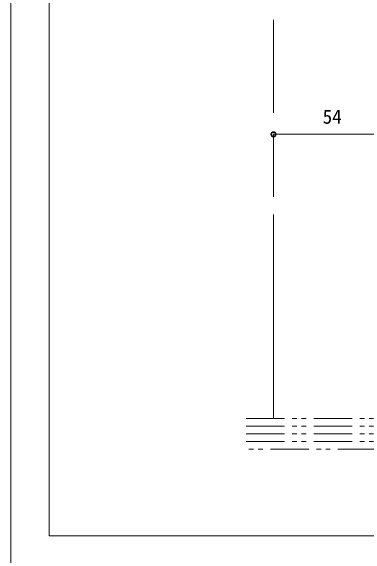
# Model space of a CAD drawing. Units: millimetres on the paper, enlarged 5 times, with parts at other scales. Extents: x -992 to 1008, y -685 to 700.
# Drawn here: x -992.5 to -761, y -38.8 to 315.9 of the extents above; entities that cross this region are included whole.
import ezdxf
from ezdxf.enums import TextEntityAlignment as Align

# ---------------------------------------------------------------- set-up
doc = ezdxf.new("R2010")
doc.units = ezdxf.units.MM
doc.header["$LTSCALE"] = 5
doc.header["$PDMODE"] = 32
doc.header["$PDSIZE"] = 2.5
doc.linetypes.add('DOUBLE_CHAIN1', pattern=[8.8, 5, -1, 0.6, -0.6, 0.6, -1])
for name, color, linetype, lineweight in [('1-0_H-SYM', 7, 'Continuous', 20), ('1-1_0', 7, 'Continuous', 20), ('2-0_18', 7, 'Continuous', 18)]:
    doc.layers.add(name, color=color, linetype=linetype, lineweight=lineweight)
doc.styles.add('ＭＳ ゴシック', font='')
doc.styles.get('ＭＳ ゴシック').set_extended_font_data('MS Gothic')

msp = doc.modelspace()

# ---------------------------------------------------------------- linework, layer by layer
at = {"layer": '1-0_H-SYM'}
msp.add_line((197.5, -26.25), (-967.5, -26.25), dxfattribs=at)
at = {"layer": '1-1_0'}
msp.add_lwpolyline([(-992.5, -685), (1007.5, -685), (1007.5, 700), (-992.5, 700)], close=True, dxfattribs=at)
msp.add_lwpolyline([(197.5, -26.25), (-967.5, -26.25), (-967.5, 675)], dxfattribs=at)
at = {"layer": '2-0_18'}
for p, q in [((-821.414, 249.483), (-821.414, 309.982)), ((-821.414, 194.773), (-821.414, 235.476)), ((-821.414, 50.29), (-821.414, 183.18))]:
    msp.add_line(p, q, dxfattribs=at)
at = {"layer": '2-0_18', "color": 4}
msp.add_line((-821.414, 235.476), (-679.748, 235.476), dxfattribs=at)
at = {"layer": '2-0_18', "linetype": 'DOUBLE_CHAIN1'}
for p, q in [((-839.069, 50.29), (-722.248, 50.29)), ((-839.069, 45.29), (-722.248, 45.29)), ((-839.069, 40.29), (-722.248, 40.29)), ((-839.069, 35.291), (-722.248, 35.291)), ((-490.324, 30.29), (-839.069, 30.29))]:
    msp.add_line(p, q, dxfattribs=at)
at = {"layer": '2-0_18', "color": 4}
msp.add_circle((-821.414, 235.462), 1.667, dxfattribs=at)
msp.add_point((-821.414, 235.462), dxfattribs=at)
at = {"layer": '2-0_18', "color": 5}
msp.add_point((-821.414, 235.462), dxfattribs=at)

# ---------------------------------------------------------------- texts
at = {"layer": '2-0_18', "style": 'ＭＳ ゴシック'}
msp.add_text('54', height=9.164, dxfattribs=at).set_placement((-789.331, 239.629), align=Align.BOTTOM_LEFT)

doc.saveas('drawing.dxf')
